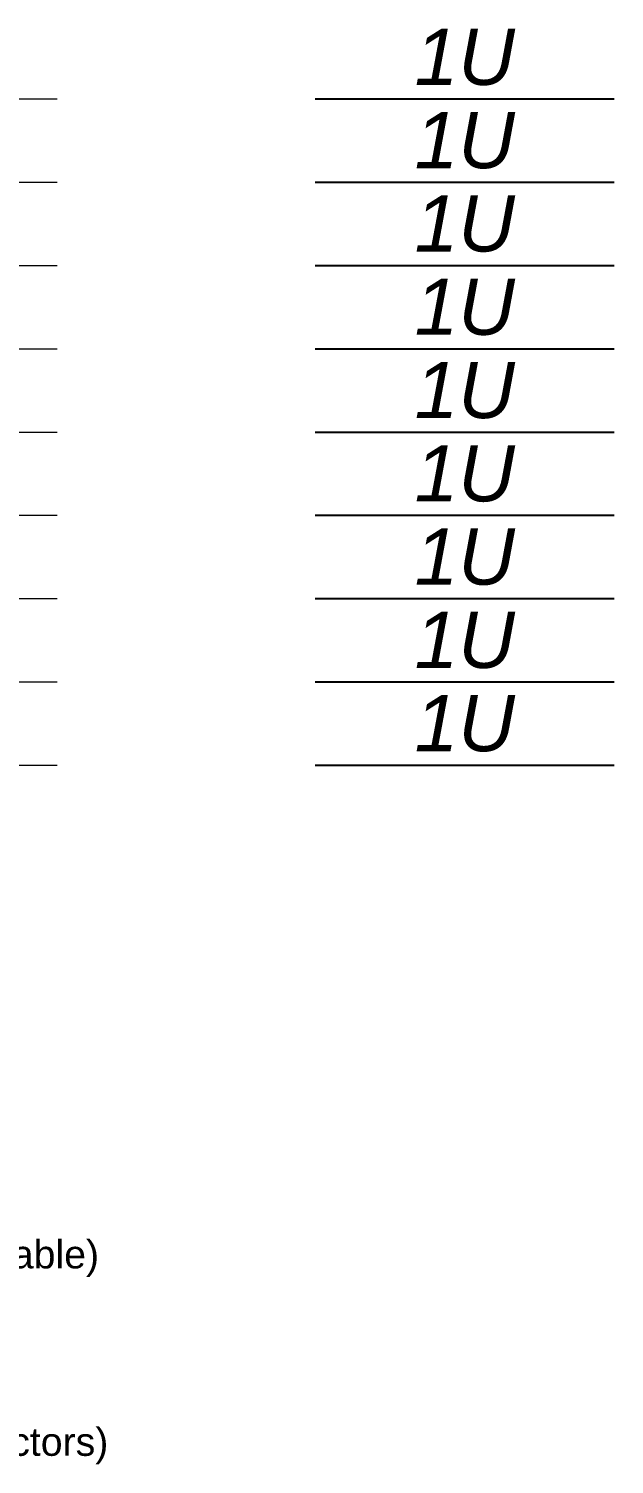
# Model space of a CAD drawing. Header units: millimetres. Extents: x -71336 to -33468, y -26189 to 22712.
# Drawn here: x -34013 to -33700, y -13626 to -12860 of the extents above; entities that cross this region are included whole.
import ezdxf

# ---------------------------------------------------------------- set-up
doc = ezdxf.new("R2010")
doc.units = ezdxf.units.MM
doc.layers.add('SC - Rack Layout - U-guides and centreline', color=5, linetype='Continuous', lineweight=13, plot=False)
doc.layers.add('SC - Text', color=7, linetype='Continuous')
doc.layers.add('SC - TITLE_BLOCK', color=7, linetype='Continuous')
doc.styles.add('ARIAL', font='arial.ttf')
doc.styles.get("Standard").update_dxf_attribs({"font": 'arial.ttf', "height": 35})

# ---------------------------------------------------------------- blocks, each defined once
blk = doc.blocks.new('*U240')
at = {"layer": 'SC - Rack Layout - U-guides and centreline', "ltscale": 5}
blk.add_lwpolyline([(-300, 0), (300, 0)], dxfattribs=at)
blk = doc.blocks.new('*U241')
at = {"layer": 'SC - Rack Layout - U-guides and centreline', "color": 0, "linetype": 'ByBlock', "lineweight": -2, "transparency": 16777216}
for p in [(0, 355.6), (0, 311.15), (0, 266.7), (0, 222.25), (0, 177.8), (0, 133.35), (0, 88.9), (0, 44.45), (0, 0)]:
    blk.add_blockref('*U240', p, dxfattribs=at)

msp = doc.modelspace()

# ---------------------------------------------------------------- linework, layer by layer
at = {"layer": 'SC - TITLE_BLOCK'}
for p, q in [((-33859.97, -12897.767), (-33700.3, -12897.767)), ((-33859.97, -12942.217), (-33700.3, -12942.217)), ((-33859.97, -12986.667), (-33700.3, -12986.667)), ((-33859.97, -13031.117), (-33700.3, -13031.117)), ((-33859.97, -13075.567), (-33700.3, -13075.567)), ((-33859.97, -13120.017), (-33700.3, -13120.017)), ((-33859.97, -13164.467), (-33700.3, -13164.467)), ((-33859.97, -13208.917), (-33700.3, -13208.917)), ((-33859.97, -13253.367), (-33700.3, -13253.367))]:
    msp.add_line(p, q, dxfattribs=at)

# ---------------------------------------------------------------- block references
at = {"layer": 'SC - Rack Layout - U-guides and centreline'}
msp.add_blockref('*U241', (-34297.756, -13253.367), dxfattribs=at)

# ---------------------------------------------------------------- texts
at = {"layer": 'SC - Text', "char_height": 30, "width": 641.95739, "attachment_point": 5}
for insert in [(-33780.135, -12875.542), (-33780.135, -12919.992), (-33780.135, -12964.442), (-33780.135, -13008.892), (-33780.135, -13053.342), (-33780.135, -13097.792), (-33780.135, -13142.242), (-33780.135, -13186.692), (-33780.135, -13231.142)]:
    msp.add_mtext('\\pxqc;{\\f@Arial Unicode MS|b0|i1|c0|p34;1U}', dxfattribs=dict(at, insert=insert))
at = {"layer": 'SC - Text', "insert": (-34297.305, -13529.165), "char_height": 15, "width": 895.56923, "attachment_point": 5, "style": 'ARIAL'}
msp.add_mtext('\\pxqc;Maximum Heat Dissipation\\Pfor this Rack is 6500 BTU/hr\\P\\P(BTU For Mood Media Equipment Not Allowed For - Info Unavailable)\\P\\PTotal Weight of Rack 41KG\\P(Excludes The Weight Of The Rack)\\P(Allowance of +/- 10% For Rack Accessories, Cables And Connectors)', dxfattribs=at)

doc.saveas('drawing.dxf')
